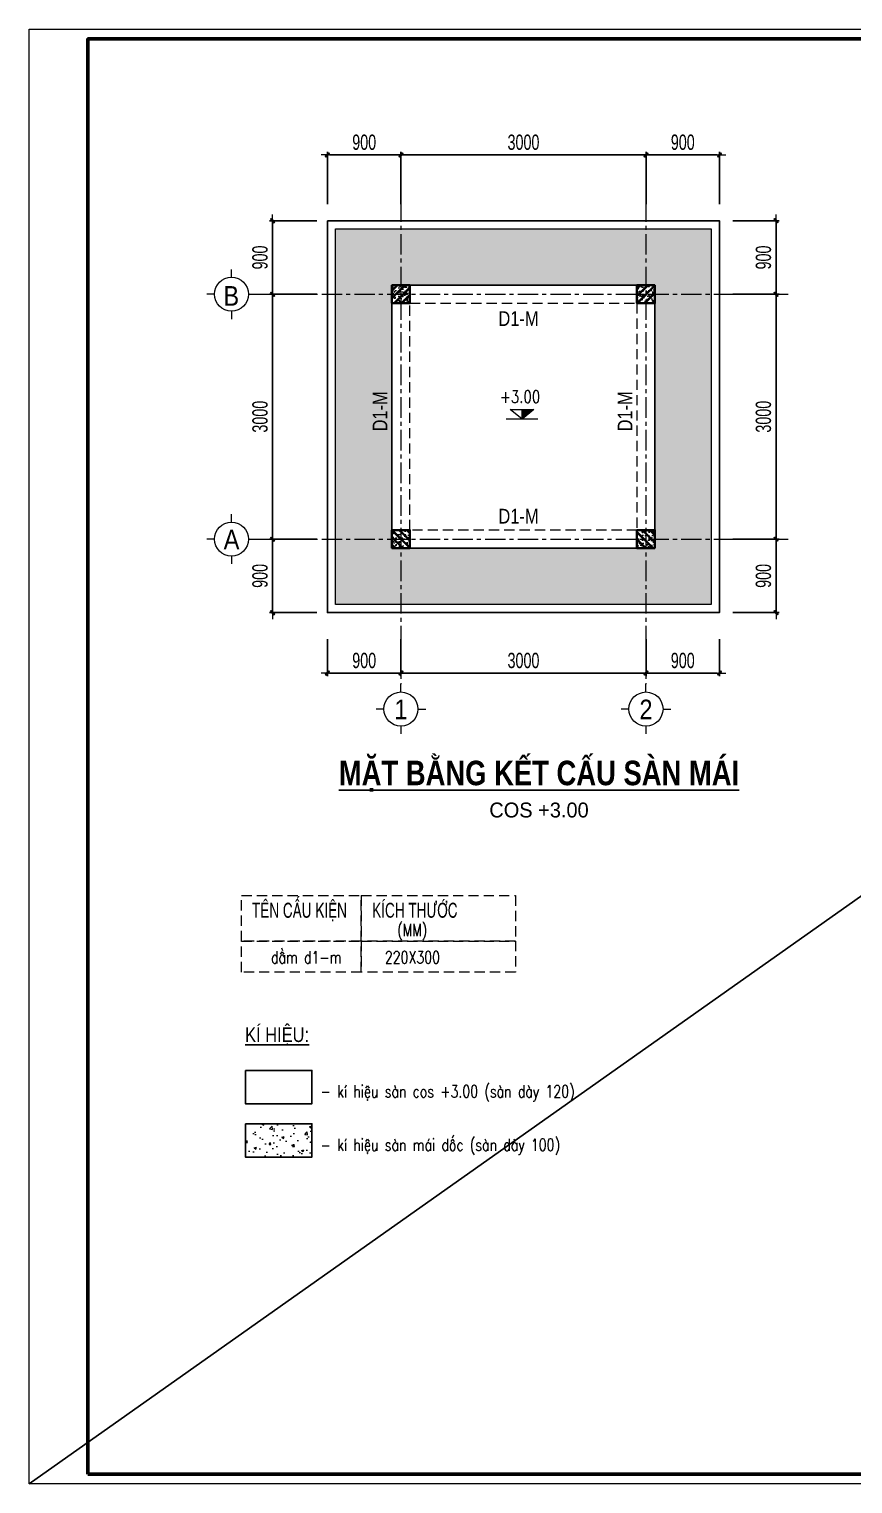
# Model space of a CAD drawing. Header units: millimetres. Extents: x 19378 to 228036, y -611253 to -529584.
# Drawn here: x 186036 to 196121, y -566167 to -548347 of the extents above; entities that cross this region are included whole.
import ezdxf
from ezdxf.enums import TextEntityAlignment as Align

# ---------------------------------------------------------------- set-up
doc = ezdxf.new("R2010")
doc.units = ezdxf.units.MM
doc.header["$MEASUREMENT"] = 0
doc.header["$PDMODE"] = 32
for name, pattern in [('CENTER', [2, 1.25, -0.25, 0.25, -0.25]), ('CENTERX2', [4, 2.5, -0.5, 0.5, -0.5]), ('DASHDOT', [1, 0.5, -0.25, 0, -0.25]), ('HIDDEN', [0.375, 0.25, -0.125])]:
    doc.linetypes.add(name, pattern=pattern)
doc.layers.get('Defpoints').update_dxf_attribs({"color": 1})
doc.layers.add('KCS_Plotter', color=11, linetype='Continuous', plot=False)
doc.layers.add('Khungten_LCDI', color=7, linetype='Continuous')
for name, color, linetype, lineweight in [('LC Dim', 8, 'Continuous', 18), ('LC Hatch', 252, 'Continuous', 9), ('LC ISO', 153, 'Continuous', 13), ('LC MANH DUT', 35, 'HIDDEN', 5), ('LC Net dam2', 6, 'Continuous', 40), ('LC Net manh', 236, 'Continuous', 5), ('LC Net thay', 7, 'Continuous', 25), ('LC Net truc', 8, 'DASHDOT', 13), ('LC Text1', 3, 'Continuous', 20), ('LC Text2', 7, 'Continuous', 25), ('TRUC', 251, 'CENTER', 5)]:
    doc.layers.add(name, color=color, linetype=linetype, lineweight=lineweight)
doc.styles.add('HOATBIF', font='hoatbif.shx', dxfattribs={"width": 0.7})
doc.styles.add('Khungten', font='VHAVAN_1.TTF', dxfattribs={"width": 0.9, "height": 5000})
doc.styles.add('LC 1', font='VHAVANB_1.TTF')
doc.styles.add('LC 2', font='VHARIALN_1.TTF', dxfattribs={"width": 0.7})
doc.styles.add('LC 3', font='vnsimli.shx', dxfattribs={"width": 0.75})
doc.styles.add('LC3', font='VHARIALB_1.TTF', dxfattribs={"width": 0.8})
doc.styles.add('T1', font='Vnsimli.shx', dxfattribs={"width": 0.8})
doc.styles.add('T2', font='VHARIAL_1.TTF', dxfattribs={"width": 0.8})
doc.styles.add('Title', font='VHBLACK_1.TTF', dxfattribs={"width": 0.8})
doc.dimstyles.new('1-100', dxfattribs={"dimscale": 100, "dimtxt": 2.5, "dimasz": 0.35, "dimexe": 0.5, "dimexo": 0, "dimgap": 0.8, "dimtad": 1, "dimdec": 0, "dimzin": 0, "dimdsep": 46, "dimtxsty": 'HOATBIF', "dimblk1": 'DOT', "dimblk2": 'DOT', "dimsah": 1, "dimcen": -1, "dimdle": 1, "dimclrd": 256, "dimclre": 256, "dimclrt": 4, "dimadec": 3, "dimazin": 2, "dimtfac": 0.333333, "dimtdec": 0, "dimtix": 1, "dimtmove": 2, "dimatfit": 3, "dimldrblk": 'DOT', "dimfxl": 1, "dimtvp": 0.833333, "dimtolj": 1, "dimtzin": 0, "dimarcsym": 0})

# ---------------------------------------------------------------- blocks, each defined once
blk = doc.blocks.new('DOT')
at = {"layer": 'LC Dim'}
blk.add_line((-3, 0), (3, 0), dxfattribs=at)
at = {"layer": 'LC Dim', "color": 4}
blk.add_line((-1, -1), (1, 1), dxfattribs=at)
blk.add_lwpolyline([(0.5, 1), (-1, -0.5), (-0.5, -1), (1, 0.5)], close=True, dxfattribs=at)
blk = doc.blocks.new('*D61')
at = {"layer": 'Defpoints', "color": 0, "ltscale": 2, "transparency": 16777216}
for p in [(190588, -555821), (193588, -555821), (193588, -556236)]:
    blk.add_point(p, dxfattribs=at)
at = {"layer": 'LC Dim', "lineweight": -2, "ltscale": 2, "transparency": 16777216}
for p, q in [((190588, -555821), (190588, -556273)), ((193588, -555821), (193588, -556273)), ((190614, -556236), (193561, -556236))]:
    blk.add_line(p, q, dxfattribs=at)
at = {"layer": 'LC Dim', "lineweight": -2, "ltscale": 2, "transparency": 16777216, "xscale": 26.25, "yscale": 26.25, "zscale": 26.25, "rotation": 180}
blk.add_blockref('DOT', (190588, -556236), dxfattribs=at)
at = {"layer": 'LC Dim', "lineweight": -2, "ltscale": 2, "transparency": 16777216, "xscale": 26.25, "yscale": 26.25, "zscale": 26.25}
blk.add_blockref('DOT', (193588, -556236), dxfattribs=at)
at = {"layer": 'LC Dim', "color": 4, "ltscale": 2, "transparency": 16777216, "insert": (192088, -556082), "char_height": 187.5, "attachment_point": 5, "style": 'HOATBIF'}
blk.add_mtext('\\A1;3000', dxfattribs=at)
blk = doc.blocks.new('*D62')
at = {"layer": 'Defpoints', "color": 0, "ltscale": 2, "transparency": 16777216}
for p in [(194652, -554595), (194652, -555495), (195180, -555495)]:
    blk.add_point(p, dxfattribs=at)
at = {"layer": 'LC Dim', "lineweight": -2, "ltscale": 2, "transparency": 16777216}
for p, q in [((194652, -554595), (195217, -554595)), ((195180, -554621), (195180, -555468)), ((194652, -555495), (195217, -555495))]:
    blk.add_line(p, q, dxfattribs=at)
at = {"layer": 'LC Dim', "lineweight": -2, "ltscale": 2, "transparency": 16777216, "xscale": 26.25, "yscale": 26.25, "zscale": 26.25}
for p, rotation in [((195180, -554595), 90), ((195180, -555495), 270)]:
    blk.add_blockref('DOT', p, dxfattribs=dict(at, rotation=rotation))
at = {"layer": 'LC Dim', "color": 4, "ltscale": 2, "transparency": 16777216, "insert": (195026, -555045), "char_height": 187.5, "attachment_point": 5, "rotation": 90, "style": 'HOATBIF'}
blk.add_mtext('\\A1;900', dxfattribs=at)
blk = doc.blocks.new('*D65')
at = {"layer": 'Defpoints', "color": 0, "ltscale": 2, "transparency": 16777216}
for p in [(193588, -549888), (190588, -550491), (193588, -550491)]:
    blk.add_point(p, dxfattribs=at)
at = {"layer": 'LC Dim', "lineweight": -2, "ltscale": 2, "transparency": 16777216}
for p, q in [((190588, -550491), (190588, -549850)), ((190614, -549888), (193561, -549888)), ((193588, -550491), (193588, -549850))]:
    blk.add_line(p, q, dxfattribs=at)
at = {"layer": 'LC Dim', "lineweight": -2, "ltscale": 2, "transparency": 16777216, "xscale": 26.25, "yscale": 26.25, "zscale": 26.25, "rotation": 180}
blk.add_blockref('DOT', (190588, -549888), dxfattribs=at)
at = {"layer": 'LC Dim', "lineweight": -2, "ltscale": 2, "transparency": 16777216, "xscale": 26.25, "yscale": 26.25, "zscale": 26.25}
blk.add_blockref('DOT', (193588, -549888), dxfattribs=at)
at = {"layer": 'LC Dim', "color": 4, "ltscale": 2, "transparency": 16777216, "insert": (192088, -549734), "char_height": 187.5, "attachment_point": 5, "style": 'HOATBIF'}
blk.add_mtext('\\A1;3000', dxfattribs=at)
blk = doc.blocks.new('A$C244B5B27')
at = {"layer": 'LC Hatch'}
h = blk.add_hatch(dxfattribs=at)
h.set_pattern_fill('CHAU-01', color=256, scale=15, pattern_type=2)
h.set_pattern_definition([(50, (-1043319.22, 434015.82), (107.5890274, -9.41282), [11.25, -123.75]), (355, (-1043319.22, 434015.82), (-20.8127, 112.82882), [9, -99]), (100.4514, (-1043310.25, 434015.04), (86.776407, 103.415931), [9.561029, -105.171317]), (46.1842, (-1043319.22, 434045.82), (160.086157, -24.827852), [16.875, -185.625]), (96.6356, (-1043305.88, 434043.75), (140.199406, 146.11768), [14.341543, -157.75695]), (351.1842, (-1043319.22, 434045.82), (140.199292, 146.11779), [13.5, -148.5]), (21, (-1043304.22, 434038.32), (89.536058, -60.3928336), [11.25, -123.75]), (326, (-1043304.22, 434038.32), (36.4973, 108.772507), [9, -99]), (71.4514, (-1043296.76, 434033.29), (126.033394, 48.3795745), [9.561029, -105.171317]), (37.5, (-1043319.22, 434015.823), (1.8239783, 49.9340781), [0, -97.8, 0, -100.5, 0, -99.375]), (7.5, (-1043319.22, 434015.82), (39.4604306, 59.1617568), [0, -57.3, 0, -95.55, 0, -37.875]), (327.5, (-1043352.67, 434015.823), (80.0733654, -3.3832308), [0, -37.5, 0, -117, 0, -155.25]), (317.5, (-1043367.67, 434015.82), (87.4779254, 15.0157473), [0, -48.75, 0, -77.7, 0, -110.25]), (45, (-1043319.22, 434015.82), (-45.0780573, 45.0780573), []), (45, (-1043319.22, 434034.2), (-45.0780573, 45.0780573), [])])
h.paths.add_polyline_path([(110, 110), (-110, 110), (-110, -110), (110, -110)])
at = {"layer": 'LC Net dam2'}
blk.add_lwpolyline([(-110, -110), (110, -110), (110, 110), (-110, 110)], close=True, dxfattribs=at)
blk = doc.blocks.new('*D63')
at = {"layer": 'Defpoints', "color": 0, "ltscale": 2, "transparency": 16777216}
for p in [(194652, -551595), (195180, -551595), (194652, -554595)]:
    blk.add_point(p, dxfattribs=at)
at = {"layer": 'LC Dim', "lineweight": -2, "ltscale": 2, "transparency": 16777216}
for p, q in [((194652, -551595), (195217, -551595)), ((195180, -554568), (195180, -551621)), ((194652, -554595), (195217, -554595))]:
    blk.add_line(p, q, dxfattribs=at)
at = {"layer": 'LC Dim', "lineweight": -2, "ltscale": 2, "transparency": 16777216, "xscale": 26.25, "yscale": 26.25, "zscale": 26.25}
for p, rotation in [((195180, -551595), 90), ((195180, -554595), 270)]:
    blk.add_blockref('DOT', p, dxfattribs=dict(at, rotation=rotation))
at = {"layer": 'LC Dim', "color": 4, "ltscale": 2, "transparency": 16777216, "insert": (195026, -553095), "char_height": 187.5, "attachment_point": 5, "rotation": 90, "style": 'HOATBIF'}
blk.add_mtext('\\A1;3000', dxfattribs=at)
blk = doc.blocks.new('*D64')
at = {"layer": 'Defpoints', "color": 0, "ltscale": 2, "transparency": 16777216}
for p in [(189016, -551595), (189559, -551595), (189559, -554595)]:
    blk.add_point(p, dxfattribs=at)
at = {"layer": 'LC Dim', "lineweight": -2, "ltscale": 2, "transparency": 16777216}
for p, q in [((189559, -551595), (188979, -551595)), ((189016, -554568), (189016, -551621)), ((189559, -554595), (188979, -554595))]:
    blk.add_line(p, q, dxfattribs=at)
at = {"layer": 'LC Dim', "lineweight": -2, "ltscale": 2, "transparency": 16777216, "xscale": 26.25, "yscale": 26.25, "zscale": 26.25}
for p, rotation in [((189016, -551595), 90), ((189016, -554595), 270)]:
    blk.add_blockref('DOT', p, dxfattribs=dict(at, rotation=rotation))
at = {"layer": 'LC Dim', "color": 4, "ltscale": 2, "transparency": 16777216, "insert": (188863, -553095), "char_height": 187.5, "attachment_point": 5, "rotation": 90, "style": 'HOATBIF'}
blk.add_mtext('\\A1;3000', dxfattribs=at)
blk = doc.blocks.new('Nha o can bo nhan vien Trung doan')
at = {"layer": 'Defpoints', "lineweight": 0}
blk.add_lwpolyline([(-1200, -14850), (-1200, 14850), (40800, 14850), (40800, -14850)], close=True, dxfattribs=at)
at = {"layer": 'Khungten_LCDI', "color": 5, "lineweight": 60}
blk.add_lwpolyline([(0, -14650), (0, 14650), (40600, 14650), (40600, -14650)], close=True, dxfattribs=at)
at = {"color": 7, "style": 'Khungten', "width": 0.8}
for tag, p in [('REVISION', (39499, -10746)), ('NGAYHT', (39546, -11609))]:
    blk.add_attdef(tag, text='', height=200, dxfattribs=at).set_placement(p, align=Align.CENTER)
at = {"layer": 'LC Text1', "style": 'Title', "width": 1.485915}
for tag, p, p2 in [('TENBANVE1', (36913, -8886), (40339, -8886)), ('TENBANVE2', (36913, -9562), (40339, -9562))]:
    blk.add_attdef(tag, text='', height=250, dxfattribs=at).set_placement(p, p2, align=Align.FIT)
at = {"layer": 'LC Text1', "style": 'Title', "width": 0.7}
blk.add_attdef('SOBANVE', text='', height=250, dxfattribs=at).set_placement((39562, -13896), align=Align.CENTER)
blk = doc.blocks.new('Caodo1')
at = {"layer": 'LC Text1'}
blk.add_hatch(color=256, dxfattribs=at).paths.add_polyline_path([(0, 0), (243, 200), (0, 200)])
for p, q in [((324, 0), (-324, 0)), ((0, 0), (0, 200))]:
    blk.add_line(p, q, dxfattribs=at)
blk.add_lwpolyline([(-243, 200), (243, 200), (0, 0), (0, 0)], close=True, dxfattribs=at)
at = {"layer": 'LC Text1', "style": 'T1', "width": 0.8}
blk.add_attdef('%%P0,00', text='', height=250, dxfattribs=at).set_placement((-39, 460), align=Align.MIDDLE_CENTER)
blk = doc.blocks.new('TIEUDE1')
at = {"layer": 'LC Text2', "color": 7, "style": 'LC 1'}
blk.add_attdef('TIªU§Ò', text='', height=5, dxfattribs=at).set_placement((0, 0), align=Align.BOTTOM_CENTER)
blk.add_attdef('TL', text='', height=3, dxfattribs=at).set_placement((0, -2), align=Align.TOP_CENTER)
blk = doc.blocks.new('*D66')
at = {"layer": 'Defpoints', "color": 0, "ltscale": 2, "transparency": 16777216}
for p in [(189688, -555821), (190588, -555821), (189688, -556236)]:
    blk.add_point(p, dxfattribs=at)
at = {"layer": 'LC Dim', "lineweight": -2, "ltscale": 2, "transparency": 16777216}
for p, q in [((189688, -555821), (189688, -556273)), ((190588, -555821), (190588, -556273)), ((190561, -556236), (189714, -556236))]:
    blk.add_line(p, q, dxfattribs=at)
at = {"layer": 'LC Dim', "lineweight": -2, "ltscale": 2, "transparency": 16777216, "xscale": 26.25, "yscale": 26.25, "zscale": 26.25, "rotation": 180}
blk.add_blockref('DOT', (189688, -556236), dxfattribs=at)
at = {"layer": 'LC Dim', "lineweight": -2, "ltscale": 2, "transparency": 16777216, "xscale": 26.25, "yscale": 26.25, "zscale": 26.25}
blk.add_blockref('DOT', (190588, -556236), dxfattribs=at)
at = {"layer": 'LC Dim', "color": 4, "ltscale": 2, "transparency": 16777216, "insert": (190138, -556082), "char_height": 187.5, "attachment_point": 5, "style": 'HOATBIF'}
blk.add_mtext('\\A1;900', dxfattribs=at)
blk = doc.blocks.new('*D67')
at = {"layer": 'Defpoints', "color": 0, "ltscale": 2, "transparency": 16777216}
for p in [(193588, -555821), (194488, -555821), (194488, -556236)]:
    blk.add_point(p, dxfattribs=at)
at = {"layer": 'LC Dim', "lineweight": -2, "ltscale": 2, "transparency": 16777216}
for p, q in [((193588, -555821), (193588, -556273)), ((194488, -555821), (194488, -556273)), ((193614, -556236), (194461, -556236))]:
    blk.add_line(p, q, dxfattribs=at)
at = {"layer": 'LC Dim', "lineweight": -2, "ltscale": 2, "transparency": 16777216, "xscale": 26.25, "yscale": 26.25, "zscale": 26.25, "rotation": 180}
blk.add_blockref('DOT', (193588, -556236), dxfattribs=at)
at = {"layer": 'LC Dim', "lineweight": -2, "ltscale": 2, "transparency": 16777216, "xscale": 26.25, "yscale": 26.25, "zscale": 26.25}
blk.add_blockref('DOT', (194488, -556236), dxfattribs=at)
at = {"layer": 'LC Dim', "color": 4, "ltscale": 2, "transparency": 16777216, "insert": (194038, -556082), "char_height": 187.5, "attachment_point": 5, "style": 'HOATBIF'}
blk.add_mtext('\\A1;900', dxfattribs=at)
blk = doc.blocks.new('*D91')
at = {"layer": 'Defpoints', "color": 0, "ltscale": 2, "transparency": 16777216}
for p in [(194652, -550695), (195180, -550695), (194652, -551595)]:
    blk.add_point(p, dxfattribs=at)
at = {"layer": 'LC Dim', "lineweight": -2, "ltscale": 2, "transparency": 16777216}
for p, q in [((194652, -550695), (195217, -550695)), ((195180, -551568), (195180, -550721)), ((194652, -551595), (195217, -551595))]:
    blk.add_line(p, q, dxfattribs=at)
at = {"layer": 'LC Dim', "lineweight": -2, "ltscale": 2, "transparency": 16777216, "xscale": 26.25, "yscale": 26.25, "zscale": 26.25}
for p, rotation in [((195180, -550695), 90), ((195180, -551595), 270)]:
    blk.add_blockref('DOT', p, dxfattribs=dict(at, rotation=rotation))
at = {"layer": 'LC Dim', "color": 4, "ltscale": 2, "transparency": 16777216, "insert": (195026, -551145), "char_height": 187.5, "attachment_point": 5, "rotation": 90, "style": 'HOATBIF'}
blk.add_mtext('\\A1;900', dxfattribs=at)
blk = doc.blocks.new('*D92')
at = {"layer": 'Defpoints', "color": 0, "ltscale": 2, "transparency": 16777216}
for p in [(189016, -550695), (189559, -550695), (189559, -551595)]:
    blk.add_point(p, dxfattribs=at)
at = {"layer": 'LC Dim', "lineweight": -2, "ltscale": 2, "transparency": 16777216}
for p, q in [((189559, -550695), (188979, -550695)), ((189016, -551568), (189016, -550721)), ((189559, -551595), (188979, -551595))]:
    blk.add_line(p, q, dxfattribs=at)
at = {"layer": 'LC Dim', "lineweight": -2, "ltscale": 2, "transparency": 16777216, "xscale": 26.25, "yscale": 26.25, "zscale": 26.25}
for p, rotation in [((189016, -550695), 90), ((189016, -551595), 270)]:
    blk.add_blockref('DOT', p, dxfattribs=dict(at, rotation=rotation))
at = {"layer": 'LC Dim', "color": 4, "ltscale": 2, "transparency": 16777216, "insert": (188863, -551145), "char_height": 187.5, "attachment_point": 5, "rotation": 90, "style": 'HOATBIF'}
blk.add_mtext('\\A1;900', dxfattribs=at)
blk = doc.blocks.new('*D93')
at = {"layer": 'Defpoints', "color": 0, "ltscale": 2, "transparency": 16777216}
for p in [(189559, -554595), (189016, -555495), (189559, -555495)]:
    blk.add_point(p, dxfattribs=at)
at = {"layer": 'LC Dim', "lineweight": -2, "ltscale": 2, "transparency": 16777216}
for p, q in [((189559, -554595), (188979, -554595)), ((189016, -554621), (189016, -555468)), ((189559, -555495), (188979, -555495))]:
    blk.add_line(p, q, dxfattribs=at)
at = {"layer": 'LC Dim', "lineweight": -2, "ltscale": 2, "transparency": 16777216, "xscale": 26.25, "yscale": 26.25, "zscale": 26.25}
for p, rotation in [((189016, -554595), 90), ((189016, -555495), 270)]:
    blk.add_blockref('DOT', p, dxfattribs=dict(at, rotation=rotation))
at = {"layer": 'LC Dim', "color": 4, "ltscale": 2, "transparency": 16777216, "insert": (188863, -555045), "char_height": 187.5, "attachment_point": 5, "rotation": 90, "style": 'HOATBIF'}
blk.add_mtext('\\A1;900', dxfattribs=at)
blk = doc.blocks.new('*D94')
at = {"layer": 'Defpoints', "color": 0, "ltscale": 2, "transparency": 16777216}
for p in [(194488, -549888), (193588, -550491), (194488, -550491)]:
    blk.add_point(p, dxfattribs=at)
at = {"layer": 'LC Dim', "lineweight": -2, "ltscale": 2, "transparency": 16777216}
for p, q in [((193588, -550491), (193588, -549850)), ((193614, -549888), (194461, -549888)), ((194488, -550491), (194488, -549850))]:
    blk.add_line(p, q, dxfattribs=at)
at = {"layer": 'LC Dim', "lineweight": -2, "ltscale": 2, "transparency": 16777216, "xscale": 26.25, "yscale": 26.25, "zscale": 26.25, "rotation": 180}
blk.add_blockref('DOT', (193588, -549888), dxfattribs=at)
at = {"layer": 'LC Dim', "lineweight": -2, "ltscale": 2, "transparency": 16777216, "xscale": 26.25, "yscale": 26.25, "zscale": 26.25}
blk.add_blockref('DOT', (194488, -549888), dxfattribs=at)
at = {"layer": 'LC Dim', "color": 4, "ltscale": 2, "transparency": 16777216, "insert": (194038, -549734), "char_height": 187.5, "attachment_point": 5, "style": 'HOATBIF'}
blk.add_mtext('\\A1;900', dxfattribs=at)
blk = doc.blocks.new('*D95')
at = {"layer": 'Defpoints', "color": 0, "ltscale": 2, "transparency": 16777216}
for p in [(189688, -549888), (189688, -550491), (190588, -550491)]:
    blk.add_point(p, dxfattribs=at)
at = {"layer": 'LC Dim', "lineweight": -2, "ltscale": 2, "transparency": 16777216}
for p, q in [((189688, -550491), (189688, -549850)), ((190561, -549888), (189714, -549888)), ((190588, -550491), (190588, -549850))]:
    blk.add_line(p, q, dxfattribs=at)
at = {"layer": 'LC Dim', "lineweight": -2, "ltscale": 2, "transparency": 16777216, "xscale": 26.25, "yscale": 26.25, "zscale": 26.25, "rotation": 180}
blk.add_blockref('DOT', (189688, -549888), dxfattribs=at)
at = {"layer": 'LC Dim', "lineweight": -2, "ltscale": 2, "transparency": 16777216, "xscale": 26.25, "yscale": 26.25, "zscale": 26.25}
blk.add_blockref('DOT', (190588, -549888), dxfattribs=at)
at = {"layer": 'LC Dim', "color": 4, "ltscale": 2, "transparency": 16777216, "insert": (190138, -549734), "char_height": 187.5, "attachment_point": 5, "style": 'HOATBIF'}
blk.add_mtext('\\A1;900', dxfattribs=at)
blk = doc.blocks.new('TTRUC')
at = {"layer": 'LC ISO'}
for p, q in [((0, 6.95), (0, 10.13)), ((-6.95, 0), (-10.13, 0)), ((6.95, 0), (10.13, 0)), ((0, -6.95), (0, -10.13))]:
    blk.add_line(p, q, dxfattribs=at)
at = {"layer": 'LC Net manh'}
blk.add_circle((0, 0), 6.95, dxfattribs=at)

msp = doc.modelspace()

# ---------------------------------------------------------------- hatches: boundary and pattern name
at = {"layer": 'LC Hatch', "ltscale": 2}
h = msp.add_hatch(dxfattribs=at)
h.set_pattern_fill('AR-CONC', color=256, scale=40.322581)
h.set_pattern_definition([(50, (164181.94, -483149.04), (289.2178, -25.3033), [30.2419, -332.6613]), (355, (164181.94, -483149.04), (-55.9481, 303.3033), [24.1935, -266.129]), (100.4514, (164206.04, -483151.15), (233.2699, 277.9998), [25.7017, -282.7186]), (46.1842, (164181.94, -483068.4), (430.3391, -66.7415), [45.363, -498.992]), (96.6356, (164217.8, -483073.96), (376.8801, 392.7895), [38.5525, -424.0778]), (351.1842, (164181.94, -483068.4), (376.8798, 392.7898), [36.2903, -399.1935]), (21, (164222.26, -483088.56), (240.6883, -162.3463), [30.2419, -332.6613]), (326, (164222.26, -483088.56), (98.111, 292.3992), [24.1935, -266.129]), (71.4514, (164242.32, -483102.08), (338.7994, 130.0526), [25.7017, -282.7186]), (37.5, (164181.94, -483149.04), (4.90317, 134.23139), [0, -262.90323, 0, -270.1613, 0, -267.1371]), (7.5, (164181.94, -483149.04), (106.07643, 159.03698), [0, -154.03226, 0, -256.85484, 0, -101.81452]), (327.5, (164092.02, -483149.04), (215.25098, -9.0947), [0, -100.80645, 0, -314.51613, 0, -417.3387]), (317.5, (164051.7, -483149.04), (235.1557, 40.3649), [0, -131.0484, 0, -208.87097, 0, -296.37097])])
h.paths.add_polyline_path([(189498.3, -561756.6), (188682.9, -561756.6), (188682.9, -562164), (189498.3, -562164)])
at = {"layer": 'TRUC', "ltscale": 2}
h = msp.add_hatch(dxfattribs=at)
h.set_pattern_fill('AR-SAND', color=256, scale=80)
h.set_pattern_definition([(37.5, (0, 1043.33), (-5.039469, 154.145902), [0, -121.6, 0, -136, 0, -130]), (7.5, (0, 1043.33), (141.582136, 225.771685), [0, -65.6, 0, -109.6, 0, -42]), (327.5, (-98.4, 1043.33), (249.13135, 0.452724), [0, -40, 0, -144, 0, -188]), (317.5, (-98.4, 1043.33), (240.49013, 70.214045), [0, -20, 0, -94.4, 0, -108])])
h.paths.add_polyline_path([(194387.6, -550794.6), (189787.6, -550794.6), (189787.5, -555394.6), (194387.6, -555394.6)])
h.paths.add_polyline_path([(193697.6, -551484.6), (193697.6, -554704.6), (193477.6, -554704.6), (190477.5, -554704.6), (190477.6, -551484.6), (190697.6, -551484.6)], flags=16)
h.paths.add_polyline_path([(193697.6, -551484.6), (193697.6, -551704.6), (193477.6, -551704.6), (193477.6, -554484.6), (190697.6, -554484.6), (190697.6, -554704.6), (190477.6, -554704.6), (190477.6, -554484.6), (190697.6, -554484.6), (190697.6, -551704.6), (193477.6, -551704.6), (193477.6, -551484.6)], flags=0)
h.paths.add_polyline_path([(192215.9, -553004.9), (192069.9, -553125.1), (191923.8, -553004.9)], flags=0)
h.paths.add_polyline_path([(191751.8, -552961.9), (192341.1, -552961.9), (192341.1, -552736.9), (191751.8, -552736.9)], flags=8)
h.paths.add_polyline_path([(191720.4, -554501.4), (192302.2, -554501.4), (192302.2, -554078), (191720.4, -554078)], flags=8)
h.paths.add_polyline_path([(193519.5, -553335.2), (193519.5, -552753.5), (193096.1, -552753.5), (193096.1, -553335.2)], flags=8)
h.paths.add_polyline_path([(190519.5, -553335.2), (190519.5, -552753.5), (190096.1, -552753.5), (190096.1, -553335.2)], flags=24)
h.paths.add_polyline_path([(191720.4, -552080.7), (192302.2, -552080.7), (192302.2, -551657.4), (191720.4, -551657.4)], flags=8)

# ---------------------------------------------------------------- linework, layer by layer
at = {"layer": 'KCS_Plotter', "ltscale": 2}
msp.add_line((186035.6, -566167.2), (211235.6, -548347.2), dxfattribs=at)
at = {"layer": 'LC MANH DUT', "ltscale": 500}
msp.add_lwpolyline([(190697.6, -554484.6), (190697.6, -551704.6), (193477.6, -551704.6), (193477.6, -554484.6), (190697.6, -554484.6)], dxfattribs=at)
for points in [[(188637.3, -558960), (190101.5, -558960), (190101.5, -559517.4), (188637.3, -559517.4)], [(190101.5, -558960), (191989.7, -558960), (191989.7, -559517.4), (190101.5, -559517.4)], [(188637.3, -559517.4), (190101.5, -559517.4), (190101.5, -559898), (188637.3, -559898)], [(190101.5, -559517.4), (191989.7, -559517.4), (191989.7, -559898), (190101.5, -559898)]]:
    msp.add_lwpolyline(points, close=True, dxfattribs=at)
at = {"layer": 'LC Net manh', "ltscale": 2}
msp.add_lwpolyline([(189787.6, -550794.6), (194387.6, -550794.6), (194387.6, -555394.6), (189787.5, -555394.6)], close=True, dxfattribs=at)
at = {"layer": 'LC Net thay', "ltscale": 2}
for points in [[(189687.6, -550694.6), (194487.6, -550694.6), (194487.6, -555494.6), (189687.5, -555494.6)], [(190477.6, -551484.6), (193697.6, -551484.6), (193697.6, -554704.6), (190477.5, -554704.6)]]:
    msp.add_lwpolyline(points, close=True, dxfattribs=at)
at = {"layer": 'LC Net thay'}
for points in [[(188682.9, -561102.6), (189498.3, -561102.6), (189498.3, -561510), (188682.9, -561510)], [(188682.9, -561756.6), (189498.3, -561756.6), (189498.3, -562164), (188682.9, -562164)]]:
    msp.add_lwpolyline(points, close=True, dxfattribs=at)
at = {"layer": 'LC Net truc', "linetype": 'CENTERX2', "ltscale": 100}
for p, q in [((190587.6, -550057.5), (190587.6, -556371.6)), ((193587.6, -550057.5), (193587.6, -556371.6)), ((193587.6, -550057.5), (193587.6, -556371.6)), ((188817.6, -551594.6), (195330.3, -551594.6)), ((188817.6, -554594.6), (195330.3, -554594.6))]:
    msp.add_line(p, q, dxfattribs=at)

# ---------------------------------------------------------------- block references
at = {"layer": 'LC Hatch', "rotation": 180}
for p in [(190587.6, -551594.6), (193587.6, -551594.6)]:
    msp.add_blockref('A$C244B5B27', p, dxfattribs=at)
at = {"layer": 'LC Hatch', "xscale": -1}
for p in [(190587.6, -554594.6), (193587.6, -554594.6)]:
    msp.add_blockref('A$C244B5B27', p, dxfattribs=at)
at = {"layer": 'LC ISO', "xscale": 30, "yscale": 30, "zscale": 30, "rotation": 180}
msp.add_blockref('TTRUC', (188513.6, -551594.6), dxfattribs=at)
at = {"layer": 'LC ISO', "xscale": 30, "yscale": 30, "zscale": 30}
for p in [(188513.6, -554594.6), (190587.6, -556675.6), (193587.6, -556675.6)]:
    msp.add_blockref('TTRUC', p, dxfattribs=at)
at = {"layer": 'LC Net thay', "xscale": 0.6, "yscale": 0.6, "zscale": 0.6}
msp.add_blockref('Nha o can bo nhan vien Trung doan', (186755.6, -557257.2), dxfattribs=at)
at = {"layer": 'LC Text1'}
ref = msp.add_blockref('Caodo1', (192069.9, -553125.1), dxfattribs=dict(at, xscale=0.6, yscale=0.6, zscale=0.6))
ref.add_attrib('%%P0,00', '+3.00', dxfattribs={"layer": 'LC Text2', "height": 150, "style": 'T1', "width": 0.8}).set_placement((192046.4, -552849.4), align=Align.MIDDLE_CENTER)
at = {"layer": 'LC Text2'}
ref = msp.add_blockref('TIEUDE1', (192278, -557699.2), dxfattribs=dict(at, xscale=60.95999999999999, yscale=60.95999999999999, zscale=60.95999999999999))
ref.add_attrib('TIªU§Ò', '%%UmÆt b»ng kÕt cÊu sµn m¸i', dxfattribs={"color": 7, "height": 300.192, "style": 'LC3', "width": 0.8}).set_placement((192278, -557699.2), align=Align.BOTTOM_CENTER)
ref.add_attrib('TL', 'cos +3.00', dxfattribs={"color": 7, "height": 182.88, "style": 'LC 1'}).set_placement((192278, -557821.1), align=Align.TOP_CENTER)

# ---------------------------------------------------------------- texts
at = {"layer": 'LC Text1', "ltscale": 0.2, "style": 'LC 1', "width": 0.9}
for s, p in [('b', (188510.1, -551807.1)), ('a', (188513.8, -554791.6)), ('1', (190587.6, -556872.5)), ('2', (193587.6, -556872.5))]:
    msp.add_text(s, height=240, dxfattribs=at).set_placement(p, align=Align.BOTTOM_CENTER)
at = {"layer": 'LC Text1', "color": 3, "style": 'LC 3', "width": 0.75}
for s, p in [('(MM)', (190541.8, -559457.2)), ('dÇm d1-m', (188996.6, -559792.6)), ('- kÝ hiÖu sµn cos +3.00 (sµn dµy 120)', (189603.8, -561434.5)), ('- kÝ hiÖu sµn m¸i dèc (sµn dµy 100)', (189603.8, -562088.4))]:
    msp.add_text(s, height=150, dxfattribs=at).set_placement(p)
msp.add_text('220X300', height=150, dxfattribs=at).set_placement((190728.4, -559792.6), align=Align.CENTER)
at = {"layer": 'LC Text2', "lineweight": -2, "style": 'LC 2', "width": 0.8}
for s, height, p in [('tªn cÊu kiÖn', 181.604, (188763.7, -559231.2)), ('kÝch th\xadíc', 181.6, (190235.4, -559231.2))]:
    msp.add_text(s, height=height, dxfattribs=at).set_placement(p)
at = {"layer": 'LC Text2', "style": 'T2', "width": 0.8}
msp.add_text('%%UkÝ hiÖu:', height=180, dxfattribs=at).set_placement((188680, -560754.6))
at = {"layer": 'LC Text2', "char_height": 180, "attachment_point": 7, "style": 'T2'}
for insert in [(191781, -551982.8), (191781, -554403.5)]:
    msp.add_mtext('d1-m', dxfattribs=dict(at, insert=insert))
at = {"layer": 'LC Text2', "char_height": 180, "attachment_point": 7, "rotation": 90, "style": 'T2'}
for insert in [(190421.6, -553274.7), (193421.6, -553274.7)]:
    msp.add_mtext('d1-m', dxfattribs=dict(at, insert=insert))

# ---------------------------------------------------------------- dimensions: what is measured, and where the dimension line sits
at = {"layer": 'LC Dim', "ltscale": 2}
for base, p1, p2, picture, middle in [((189687.6, -549888), (190587.6, -550490.9), (189687.6, -550490.9), '*D95', (190137.6, -549734.2)), ((193587.6, -549888), (190587.6, -550490.9), (193587.6, -550490.9), '*D65', (192087.6, -549734.2)), ((194487.6, -549888), (193587.6, -550490.9), (194487.6, -550490.9), '*D94', (194037.6, -549734.2)), ((189687.5, -556235.9), (190587.6, -555821), (189687.5, -555821), '*D66', (190137.5, -556082.1)), ((193587.6, -556235.9), (190587.6, -555821), (193587.6, -555821), '*D61', (192087.6, -556082.1)), ((194487.6, -556235.9), (193587.6, -555821), (194487.6, -555821), '*D67', (194037.6, -556082.1))]:
    dim = msp.add_linear_dim(base=base, p1=p1, p2=p2, dimstyle='1-100', override={"dimscale": 75}, dxfattribs=at)
    dim.commit()
    dim.dimension.update_dxf_attribs({"geometry": picture, "text_midpoint": middle})
for base, p1, p2, picture, middle in [((189016.3, -550694.6), (189559.4, -551594.6), (189559.4, -550694.6), '*D92', (188862.5, -551144.6)), ((195179.5, -550694.6), (194652.1, -551594.6), (194652.1, -550694.6), '*D91', (195025.8, -551144.6)), ((189016.3, -551594.6), (189559.4, -554594.6), (189559.4, -551594.6), '*D64', (188862.5, -553094.6)), ((195179.5, -551594.6), (194652.1, -554594.6), (194652.1, -551594.6), '*D63', (195025.8, -553094.6)), ((189016.3, -555494.6), (189559.4, -554594.6), (189559.4, -555494.6), '*D93', (188862.5, -555044.6)), ((195179.5, -555494.6), (194652.1, -554594.6), (194652.1, -555494.6), '*D62', (195025.8, -555044.6))]:
    dim = msp.add_linear_dim(base=base, p1=p1, p2=p2, angle=90, dimstyle='1-100', override={"dimscale": 75}, dxfattribs=at)
    dim.commit()
    dim.dimension.update_dxf_attribs({"geometry": picture, "text_midpoint": middle})

doc.saveas('drawing.dxf')
